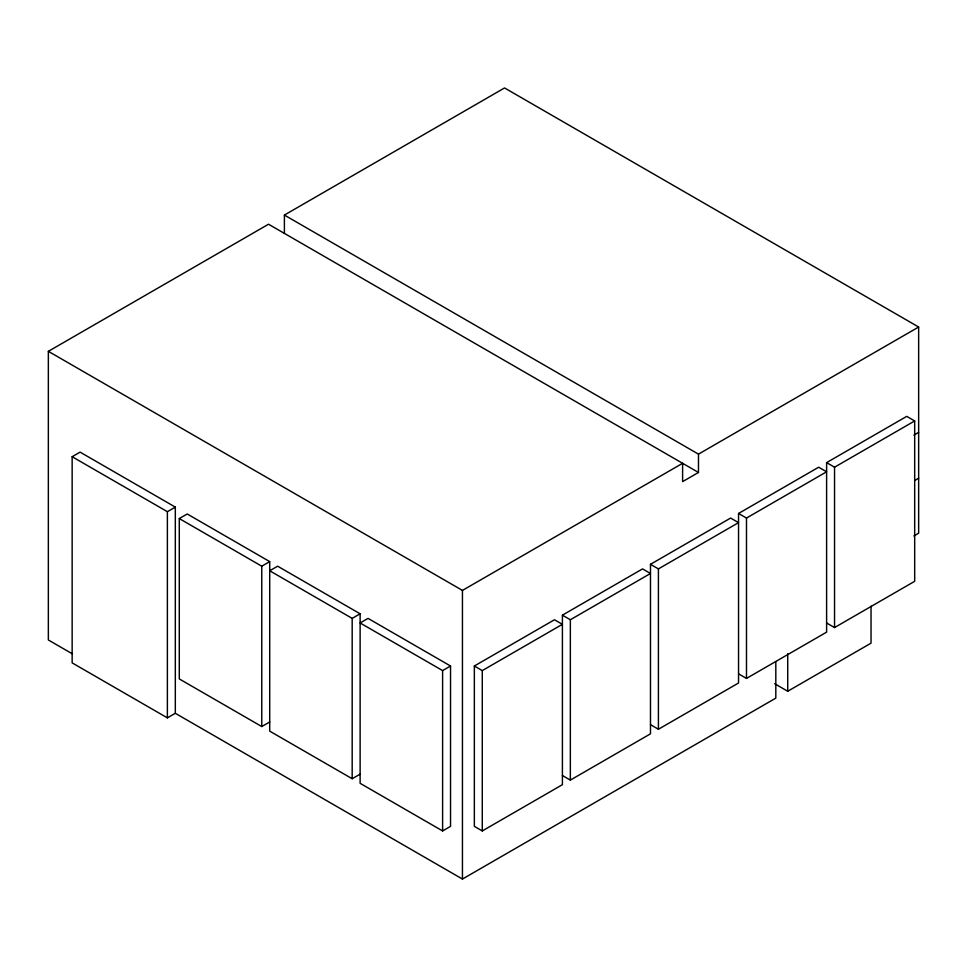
<?xml version="1.0" encoding="UTF-8"?>
<svg xmlns="http://www.w3.org/2000/svg" width="967" height="967" viewBox="0 0 967 967"><rect width="100%" height="100%" fill="white"/><g stroke="black" fill="none" stroke-linecap="round" stroke-linejoin="round"><path stroke-width="1.45" d="M284.395 233.398L284.395 215.073L504.556 87.949L918.65 327.027L918.65 533.192L913.888 535.948M72.477 653.91L48.35 639.973L48.35 351.335L268.524 224.223L698.476 472.464L698.476 454.139L284.395 215.073M175.317 713.283L167.376 717.865L72.15 662.878L72.15 456.714L80.092 452.133L175.317 507.107L175.317 713.283L462.444 879.051L775.812 698.126L775.812 661.791M72.15 456.714L167.376 511.688L175.317 507.107M269.708 721.962L261.767 726.543L179.282 678.919L179.282 518.566L187.223 513.985L269.708 561.609L269.708 731.125L352.181 778.737L360.123 774.156M179.282 518.566L261.767 566.191L269.708 561.609M360.123 613.803L277.638 566.191L269.708 570.772L352.181 618.384L360.123 613.803L360.123 783.318L442.608 830.943L450.537 826.362L450.537 666.009L368.052 618.384L360.123 622.966L442.608 670.59L450.537 666.009M48.35 351.335L462.444 590.414L682.605 463.302L682.605 481.626L698.476 472.464M698.476 454.139L918.65 327.027M474.35 666.009L554.478 619.75L562.407 624.331L482.279 670.59L474.35 666.009L474.35 826.362L482.279 830.943L562.407 784.684L562.407 615.169L642.547 568.898L650.477 573.479L570.349 619.75L562.407 615.169M650.477 564.317L730.617 518.058L738.546 522.639L658.418 568.898L650.477 564.317L650.477 733.832L570.349 780.103L562.407 775.522M738.546 513.477L818.674 467.206L826.616 471.787L746.488 518.058L738.546 513.477L738.546 682.992L658.418 729.251L650.477 724.67M738.546 673.83L746.488 678.411L826.616 632.14L826.616 462.625L906.744 416.366L914.685 420.947L914.685 581.3L834.545 627.559L826.616 622.978M826.616 462.625L834.545 467.206L914.685 420.947M913.888 435.15L918.65 432.394M915.157 480.236L918.65 478.218M774.64 683.705L787.718 691.26L871.037 643.152L871.037 606.176M834.545 467.206L834.545 627.559M787.718 653.777L787.718 691.26M746.488 518.058L746.488 678.411M658.418 568.898L658.418 729.251M570.349 619.75L570.349 780.103M482.279 670.59L482.279 830.943M462.444 590.414L462.444 879.051M442.608 670.59L442.608 830.943M352.181 618.384L352.181 778.737M261.767 566.191L261.767 726.543M167.376 511.688L167.376 717.865"/></g></svg>
